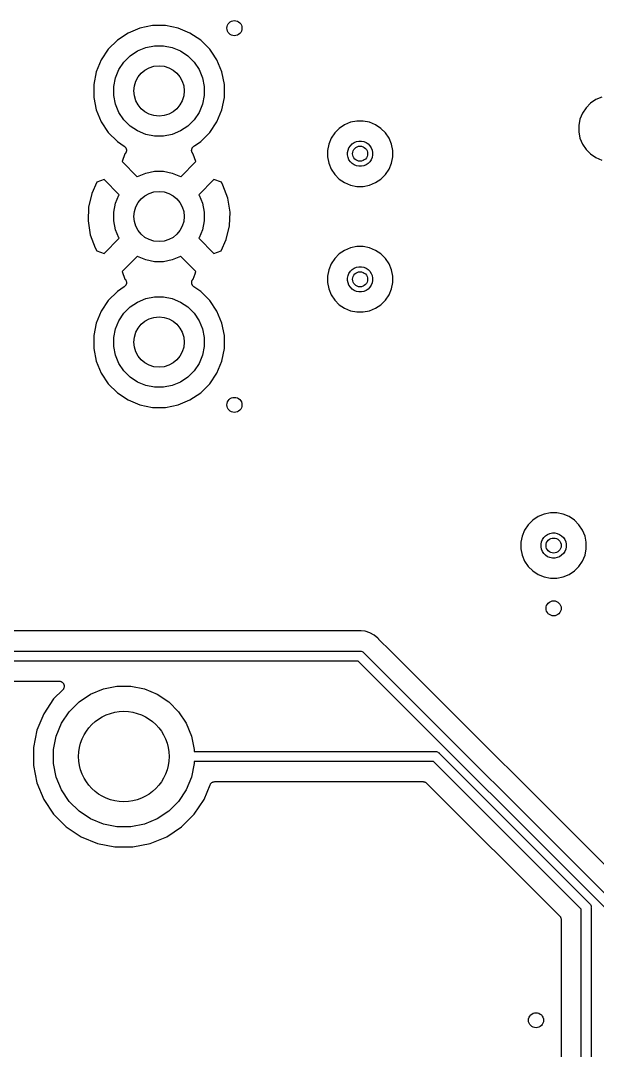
# Model space of a CAD drawing. Extents: x 4.8 to 7.88, y -6.14 to -3.94.
# Drawn here: x 5.384 to 5.835, y -5.644 to -4.837 of the extents above; entities that cross this region are included whole.
import ezdxf

# ---------------------------------------------------------------- set-up
doc = ezdxf.new("R2010")
doc.units = 0
doc.header["$MEASUREMENT"] = 0
doc.layers.add('BLACK', color=7, linetype='CONTINUOUS')

msp = doc.modelspace()

# ---------------------------------------------------------------- linework, layer by layer
at = {"layer": 'BLACK', "linetype": 'CONTINUOUS'}
for p, q in [((5.48709, -4.84055), (5.4772, -4.84252)), ((5.49717, -4.84055), (5.48709, -4.84055)), ((5.50706, -4.84252), (5.49717, -4.84055)), ((5.46788, -4.84638), (5.4595, -4.85198)), ((5.4772, -4.84252), (5.46788, -4.84638)), ((5.51637, -4.84638), (5.50706, -4.84252)), ((5.52475, -4.85198), (5.51637, -4.84638)), ((5.4595, -4.85198), (5.45237, -4.85911)), ((5.47534, -4.86033), (5.48179, -4.85766)), ((5.48179, -4.85766), (5.48864, -4.8563)), ((5.48864, -4.8563), (5.49562, -4.8563)), ((5.49562, -4.8563), (5.50246, -4.85766)), ((5.50246, -4.85766), (5.50891, -4.86033)), ((5.53188, -4.85911), (5.52475, -4.85198)), ((5.45237, -4.85911), (5.44677, -4.86749)), ((5.4646, -4.86914), (5.46954, -4.86421)), ((5.46954, -4.86421), (5.47534, -4.86033)), ((5.50891, -4.86033), (5.51471, -4.86421)), ((5.51471, -4.86421), (5.51965, -4.86914)), ((5.53347, -4.86148), (5.53188, -4.85911)), ((5.53748, -4.86749), (5.53347, -4.86148)), ((5.53347, -4.86148), (5.53347, -4.86148)), ((5.44677, -4.86749), (5.44291, -4.8768)), ((5.46073, -4.87495), (5.4646, -4.86914)), ((5.51965, -4.86914), (5.52353, -4.87495)), ((5.54134, -4.8768), (5.53748, -4.86749)), ((5.44291, -4.8768), (5.44094, -4.88669)), ((5.45669, -4.88824), (5.45805, -4.8814)), ((5.45805, -4.8814), (5.46073, -4.87495)), ((5.52353, -4.87495), (5.5262, -4.8814)), ((5.5262, -4.8814), (5.52756, -4.88824)), ((5.54331, -4.88669), (5.54134, -4.8768)), ((5.44094, -4.88669), (5.44094, -4.89677)), ((5.45669, -4.89522), (5.45669, -4.88824)), ((5.52756, -4.88824), (5.52756, -4.89522)), ((5.54331, -4.89677), (5.54331, -4.88669)), ((5.44094, -4.89677), (5.44291, -4.90666)), ((5.45805, -4.90207), (5.45669, -4.89522)), ((5.52756, -4.89522), (5.5262, -4.90207)), ((5.54134, -4.90666), (5.54331, -4.89677)), ((5.83434, -4.89858), (5.83014, -4.90138)), ((5.83899, -4.89665), (5.83434, -4.89858)), ((5.44291, -4.90666), (5.44677, -4.91598)), ((5.46073, -4.90852), (5.45805, -4.90207)), ((5.5262, -4.90207), (5.52353, -4.90852)), ((5.53748, -4.91598), (5.54134, -4.90666)), ((5.82658, -4.90495), (5.82378, -4.90914)), ((5.83014, -4.90138), (5.82658, -4.90495)), ((5.4646, -4.91432), (5.46073, -4.90852)), ((5.46954, -4.91925), (5.4646, -4.91432)), ((5.51965, -4.91432), (5.51471, -4.91925)), ((5.52353, -4.90852), (5.51965, -4.91432)), ((5.82185, -4.9138), (5.82087, -4.91874)), ((5.82378, -4.90914), (5.82185, -4.9138)), ((5.44677, -4.91598), (5.45237, -4.92436)), ((5.47534, -4.92313), (5.46954, -4.91925)), ((5.48179, -4.9258), (5.47534, -4.92313)), ((5.50891, -4.92313), (5.50246, -4.9258)), ((5.51471, -4.91925), (5.50891, -4.92313)), ((5.53188, -4.92436), (5.53748, -4.91598)), ((5.63329, -4.92107), (5.62973, -4.92463)), ((5.63748, -4.91827), (5.63329, -4.92107)), ((5.64214, -4.91634), (5.63748, -4.91827)), ((5.64709, -4.91535), (5.64214, -4.91634)), ((5.65213, -4.91535), (5.64709, -4.91535)), ((5.65707, -4.91634), (5.65213, -4.91535)), ((5.66173, -4.91827), (5.65707, -4.91634)), ((5.66592, -4.92107), (5.66173, -4.91827)), ((5.66948, -4.92463), (5.66592, -4.92107)), ((5.82087, -4.91874), (5.82087, -4.92378)), ((5.45237, -4.92436), (5.4595, -4.93149)), ((5.48864, -4.92717), (5.48179, -4.9258)), ((5.49562, -4.92717), (5.48864, -4.92717)), ((5.50246, -4.9258), (5.49562, -4.92717)), ((5.52475, -4.93149), (5.53188, -4.92436)), ((5.62693, -4.92882), (5.625, -4.93348)), ((5.62973, -4.92463), (5.62693, -4.92882)), ((5.64674, -4.93148), (5.64864, -4.9311)), ((5.64864, -4.9311), (5.65058, -4.9311)), ((5.65058, -4.9311), (5.65248, -4.93148)), ((5.67228, -4.92882), (5.66948, -4.92463)), ((5.67421, -4.93348), (5.67228, -4.92882)), ((5.82087, -4.92378), (5.82185, -4.92872)), ((5.82185, -4.92872), (5.82378, -4.93338)), ((5.4595, -4.93149), (5.46482, -4.93504)), ((5.46482, -4.93504), (5.46487, -4.93508)), ((5.46487, -4.93508), (5.46501, -4.93519)), ((5.46501, -4.93519), (5.46516, -4.9353)), ((5.46516, -4.9353), (5.4653, -4.93544)), ((5.4653, -4.93544), (5.46546, -4.93557)), ((5.46546, -4.93557), (5.46557, -4.93571)), ((5.46557, -4.93571), (5.4657, -4.93584)), ((5.4657, -4.93584), (5.46581, -4.93601)), ((5.46581, -4.93601), (5.46594, -4.93617)), ((5.46594, -4.93617), (5.46602, -4.93633)), ((5.46602, -4.93633), (5.46612, -4.93649)), ((5.46612, -4.93649), (5.4662, -4.93667)), ((5.4662, -4.93667), (5.46629, -4.93685)), ((5.46629, -4.93685), (5.46634, -4.93703)), ((5.46634, -4.93703), (5.46641, -4.9372)), ((5.46644, -4.93929), (5.4664, -4.93947)), ((5.46641, -4.9372), (5.46645, -4.9374)), ((5.46649, -4.93912), (5.46644, -4.93929)), ((5.46645, -4.9374), (5.46651, -4.93759)), ((5.46651, -4.93892), (5.46649, -4.93912)), ((5.46651, -4.93759), (5.46652, -4.93777)), ((5.46655, -4.93872), (5.46651, -4.93892)), ((5.46652, -4.93777), (5.46656, -4.93795)), ((5.46657, -4.93836), (5.46655, -4.93854)), ((5.46655, -4.93854), (5.46655, -4.93872)), ((5.46656, -4.93795), (5.46656, -4.93815)), ((5.46656, -4.93815), (5.46657, -4.93836)), ((5.51764, -4.93832), (5.51765, -4.93824)), ((5.51767, -4.93863), (5.51764, -4.93832)), ((5.51765, -4.93817), (5.51769, -4.93786)), ((5.51765, -4.93824), (5.51765, -4.93817)), ((5.51769, -4.93893), (5.51767, -4.93863)), ((5.51769, -4.93786), (5.51772, -4.93756)), ((5.51771, -4.93901), (5.51769, -4.93893)), ((5.51772, -4.93909), (5.51771, -4.93901)), ((5.51772, -4.93756), (5.51775, -4.93748)), ((5.5178, -4.93938), (5.51772, -4.93909)), ((5.51775, -4.93748), (5.51776, -4.93741)), ((5.51776, -4.93741), (5.51786, -4.93712)), ((5.51786, -4.93712), (5.51795, -4.93682)), ((5.51795, -4.93682), (5.51799, -4.93676)), ((5.51799, -4.93676), (5.51801, -4.93668)), ((5.51801, -4.93668), (5.51817, -4.93642)), ((5.51817, -4.93642), (5.51831, -4.93615)), ((5.51831, -4.93615), (5.51836, -4.93609)), ((5.51836, -4.93609), (5.5184, -4.93602)), ((5.5184, -4.93602), (5.51861, -4.93579)), ((5.51861, -4.93579), (5.5188, -4.93555)), ((5.5188, -4.93555), (5.51886, -4.9355)), ((5.51886, -4.9355), (5.51891, -4.93545)), ((5.51891, -4.93545), (5.51916, -4.93526)), ((5.51916, -4.93526), (5.51939, -4.93507)), ((5.51939, -4.93507), (5.51985, -4.93476)), ((5.51985, -4.93476), (5.52475, -4.93149)), ((5.51985, -4.93476), (5.51985, -4.93476)), ((5.625, -4.93348), (5.62402, -4.93842)), ((5.62402, -4.93842), (5.62402, -4.94347)), ((5.63976, -4.93998), (5.64014, -4.93807)), ((5.64014, -4.93807), (5.64088, -4.93628)), ((5.64088, -4.93628), (5.64196, -4.93467)), ((5.64196, -4.93467), (5.64333, -4.9333)), ((5.64333, -4.9333), (5.64494, -4.93222)), ((5.64494, -4.93222), (5.64674, -4.93148)), ((5.65248, -4.93148), (5.65427, -4.93222)), ((5.65427, -4.93222), (5.65588, -4.9333)), ((5.65588, -4.9333), (5.65725, -4.93467)), ((5.65725, -4.93467), (5.65833, -4.93628)), ((5.65833, -4.93628), (5.65907, -4.93807)), ((5.65907, -4.93807), (5.65945, -4.93998)), ((5.6752, -4.93842), (5.67421, -4.93348)), ((5.6752, -4.94347), (5.6752, -4.93842)), ((5.82378, -4.93338), (5.82658, -4.93757)), ((5.82658, -4.93757), (5.83014, -4.94114)), ((5.46543, -4.94109), (5.46325, -4.94714)), ((5.46325, -4.94714), (5.47506, -4.95895)), ((5.46553, -4.94096), (5.46543, -4.94109)), ((5.46568, -4.94082), (5.46553, -4.94096)), ((5.46578, -4.94067), (5.46568, -4.94082)), ((5.46589, -4.94053), (5.46578, -4.94067)), ((5.46599, -4.94035), (5.46589, -4.94053)), ((5.4661, -4.94018), (5.46599, -4.94035)), ((5.46617, -4.94001), (5.4661, -4.94018)), ((5.46626, -4.93985), (5.46617, -4.94001)), ((5.46632, -4.93966), (5.46626, -4.93985)), ((5.4664, -4.93947), (5.46632, -4.93966)), ((5.50919, -4.95895), (5.521, -4.94714)), ((5.51788, -4.93968), (5.5178, -4.93938)), ((5.51791, -4.93975), (5.51788, -4.93968)), ((5.51794, -4.93983), (5.51791, -4.93975)), ((5.51808, -4.9401), (5.51794, -4.93983)), ((5.51821, -4.94037), (5.51808, -4.9401)), ((5.51826, -4.94044), (5.51821, -4.94037)), ((5.51829, -4.94051), (5.51826, -4.94044)), ((5.51848, -4.94074), (5.51829, -4.94051)), ((5.51867, -4.94099), (5.51848, -4.94074)), ((5.51873, -4.94104), (5.51867, -4.94099)), ((5.51878, -4.9411), (5.51873, -4.94104)), ((5.51885, -4.94117), (5.51878, -4.9411)), ((5.521, -4.94714), (5.51885, -4.94117)), ((5.62402, -4.94347), (5.625, -4.94841)), ((5.63976, -4.94191), (5.63976, -4.93998)), ((5.64014, -4.94382), (5.63976, -4.94191)), ((5.64088, -4.94561), (5.64014, -4.94382)), ((5.64196, -4.94722), (5.64088, -4.94561)), ((5.64333, -4.94859), (5.64196, -4.94722)), ((5.65725, -4.94722), (5.65588, -4.94859)), ((5.65833, -4.94561), (5.65725, -4.94722)), ((5.65907, -4.94382), (5.65833, -4.94561)), ((5.65945, -4.94191), (5.65907, -4.94382)), ((5.65945, -4.93998), (5.65945, -4.94191)), ((5.67421, -4.94841), (5.6752, -4.94347)), ((5.83014, -4.94114), (5.83434, -4.94394)), ((5.83434, -4.94394), (5.83899, -4.94587)), ((5.48179, -4.95609), (5.48864, -4.95472)), ((5.48864, -4.95472), (5.49562, -4.95472)), ((5.49562, -4.95472), (5.50246, -4.95609)), ((5.625, -4.94841), (5.62693, -4.95307)), ((5.62693, -4.95307), (5.62973, -4.95726)), ((5.64494, -4.94967), (5.64333, -4.94859)), ((5.64674, -4.95041), (5.64494, -4.94967)), ((5.64864, -4.95079), (5.64674, -4.95041)), ((5.65058, -4.95079), (5.64864, -4.95079)), ((5.65248, -4.95041), (5.65058, -4.95079)), ((5.65427, -4.94967), (5.65248, -4.95041)), ((5.65588, -4.94859), (5.65427, -4.94967)), ((5.66948, -4.95726), (5.67228, -4.95307)), ((5.67228, -4.95307), (5.67421, -4.94841)), ((5.44344, -4.96332), (5.43943, -4.9721)), ((5.44911, -4.96128), (5.44344, -4.96332)), ((5.46092, -4.97309), (5.44911, -4.96128)), ((5.47506, -4.95895), (5.47534, -4.95876)), ((5.47534, -4.95876), (5.48179, -4.95609)), ((5.50246, -4.95609), (5.50891, -4.95876)), ((5.50891, -4.95876), (5.50919, -4.95895)), ((5.53514, -4.96128), (5.52334, -4.97309)), ((5.54095, -4.96337), (5.53514, -4.96128)), ((5.54211, -4.96555), (5.54095, -4.96337)), ((5.62973, -4.95726), (5.63329, -4.96082)), ((5.63329, -4.96082), (5.63748, -4.96362)), ((5.66173, -4.96362), (5.66592, -4.96082)), ((5.66592, -4.96082), (5.66948, -4.95726)), ((5.54597, -4.9759), (5.54211, -4.96555)), ((5.63748, -4.96362), (5.64214, -4.96555)), ((5.64214, -4.96555), (5.64709, -4.96654)), ((5.64709, -4.96654), (5.65213, -4.96654)), ((5.65213, -4.96654), (5.65707, -4.96555)), ((5.65707, -4.96555), (5.66173, -4.96362)), ((5.43943, -4.9721), (5.43692, -4.98273)), ((5.45805, -4.97982), (5.46073, -4.97337)), ((5.46073, -4.97337), (5.46092, -4.97309)), ((5.52334, -4.97309), (5.52353, -4.97337)), ((5.52353, -4.97337), (5.5262, -4.97982)), ((5.54772, -4.98668), (5.54597, -4.9759)), ((5.43692, -4.98273), (5.43653, -4.99364)), ((5.45669, -4.98667), (5.45805, -4.97982)), ((5.45669, -4.99365), (5.45669, -4.98667)), ((5.5262, -4.97982), (5.52756, -4.98667)), ((5.52756, -4.98667), (5.52756, -4.99365)), ((5.54733, -4.99759), (5.54772, -4.98668)), ((5.43653, -4.99364), (5.43828, -5.00442)), ((5.45805, -5.00049), (5.45669, -4.99365)), ((5.52756, -4.99365), (5.5262, -5.00049)), ((5.46073, -5.00694), (5.45805, -5.00049)), ((5.5262, -5.00049), (5.52353, -5.00694)), ((5.54482, -5.00822), (5.54733, -4.99759)), ((5.43828, -5.00442), (5.44214, -5.01476)), ((5.44911, -5.01903), (5.46092, -5.00723)), ((5.46092, -5.00723), (5.46073, -5.00694)), ((5.52353, -5.00694), (5.52334, -5.00723)), ((5.52334, -5.00723), (5.53514, -5.01903)), ((5.54081, -5.01699), (5.54482, -5.00822)), ((5.44214, -5.01476), (5.44331, -5.01694)), ((5.44331, -5.01694), (5.44911, -5.01903)), ((5.53514, -5.01903), (5.54081, -5.01699)), ((5.63329, -5.01949), (5.62973, -5.02306)), ((5.63748, -5.01669), (5.63329, -5.01949)), ((5.64214, -5.01476), (5.63748, -5.01669)), ((5.64709, -5.01378), (5.64214, -5.01476)), ((5.65213, -5.01378), (5.64709, -5.01378)), ((5.65707, -5.01476), (5.65213, -5.01378)), ((5.66173, -5.01669), (5.65707, -5.01476)), ((5.66592, -5.01949), (5.66173, -5.01669)), ((5.66948, -5.02306), (5.66592, -5.01949)), ((5.47506, -5.02137), (5.46325, -5.03317)), ((5.47534, -5.02156), (5.47506, -5.02137)), ((5.48179, -5.02423), (5.47534, -5.02156)), ((5.48864, -5.02559), (5.48179, -5.02423)), ((5.49562, -5.02559), (5.48864, -5.02559)), ((5.50246, -5.02423), (5.49562, -5.02559)), ((5.50891, -5.02156), (5.50246, -5.02423)), ((5.50919, -5.02137), (5.50891, -5.02156)), ((5.521, -5.03317), (5.50919, -5.02137)), ((5.62693, -5.02725), (5.625, -5.03191)), ((5.62973, -5.02306), (5.62693, -5.02725)), ((5.67228, -5.02725), (5.66948, -5.02306)), ((5.67421, -5.03191), (5.67228, -5.02725)), ((5.46325, -5.03317), (5.4654, -5.03915)), ((5.51882, -5.03923), (5.5203, -5.03513)), ((5.5203, -5.03513), (5.521, -5.03317)), ((5.5203, -5.03513), (5.5203, -5.03513)), ((5.625, -5.03191), (5.62402, -5.03685)), ((5.64014, -5.0365), (5.64088, -5.03471)), ((5.64088, -5.03471), (5.64196, -5.0331)), ((5.64196, -5.0331), (5.64333, -5.03172)), ((5.64333, -5.03172), (5.64494, -5.03065)), ((5.64494, -5.03065), (5.64673, -5.02991)), ((5.64673, -5.02991), (5.64864, -5.02953)), ((5.64864, -5.02953), (5.65058, -5.02953)), ((5.65058, -5.02953), (5.65248, -5.02991)), ((5.65248, -5.02991), (5.65427, -5.03065)), ((5.65427, -5.03065), (5.65588, -5.03172)), ((5.65588, -5.03172), (5.65725, -5.0331)), ((5.65725, -5.0331), (5.65833, -5.03471)), ((5.65833, -5.03471), (5.65907, -5.0365)), ((5.6752, -5.03685), (5.67421, -5.03191)), ((5.4654, -5.03915), (5.46548, -5.03921)), ((5.46548, -5.03921), (5.46553, -5.03927)), ((5.46553, -5.03927), (5.46558, -5.03933)), ((5.46558, -5.03933), (5.46577, -5.03957)), ((5.46577, -5.03957), (5.46596, -5.03981)), ((5.46589, -5.04423), (5.46585, -5.0443)), ((5.46594, -5.04417), (5.46589, -5.04423)), ((5.46608, -5.0439), (5.46594, -5.04417)), ((5.46596, -5.03981), (5.466, -5.03988)), ((5.466, -5.03988), (5.46604, -5.03994)), ((5.46604, -5.03994), (5.46617, -5.04022)), ((5.46624, -5.04363), (5.46608, -5.0439)), ((5.46617, -5.04022), (5.46632, -5.04049)), ((5.46627, -5.04356), (5.46624, -5.04363)), ((5.4663, -5.04349), (5.46627, -5.04356)), ((5.46639, -5.0432), (5.4663, -5.04349)), ((5.46632, -5.04049), (5.46634, -5.04057)), ((5.46634, -5.04057), (5.46637, -5.04064)), ((5.46637, -5.04064), (5.46645, -5.04093)), ((5.46649, -5.04291), (5.46639, -5.0432)), ((5.46645, -5.04093), (5.46654, -5.04123)), ((5.46651, -5.04283), (5.46649, -5.04291)), ((5.46653, -5.04276), (5.46651, -5.04283)), ((5.46656, -5.04245), (5.46653, -5.04276)), ((5.46654, -5.04123), (5.46654, -5.04131)), ((5.46654, -5.04131), (5.46656, -5.04138)), ((5.46656, -5.04138), (5.46658, -5.04169)), ((5.4666, -5.04215), (5.46656, -5.04245)), ((5.46658, -5.04169), (5.46661, -5.04199)), ((5.46661, -5.04199), (5.4666, -5.04207)), ((5.4666, -5.04207), (5.4666, -5.04215)), ((5.51768, -5.04196), (5.5177, -5.04178)), ((5.5177, -5.04216), (5.51768, -5.04196)), ((5.5177, -5.04159), (5.51774, -5.0414)), ((5.5177, -5.04178), (5.5177, -5.04159)), ((5.5177, -5.04236), (5.5177, -5.04216)), ((5.51773, -5.04254), (5.5177, -5.04236)), ((5.51775, -5.04272), (5.51773, -5.04254)), ((5.51774, -5.0414), (5.51776, -5.0412)), ((5.5178, -5.04292), (5.51775, -5.04272)), ((5.51776, -5.0412), (5.51782, -5.04102)), ((5.51784, -5.04312), (5.5178, -5.04292)), ((5.51782, -5.04102), (5.51785, -5.04084)), ((5.51791, -5.04329), (5.51784, -5.04312)), ((5.51785, -5.04084), (5.51793, -5.04065)), ((5.51796, -5.04346), (5.51791, -5.04329)), ((5.51793, -5.04065), (5.51799, -5.04046)), ((5.51805, -5.04364), (5.51796, -5.04346)), ((5.51799, -5.04046), (5.51808, -5.0403)), ((5.51813, -5.04383), (5.51805, -5.04364)), ((5.51808, -5.0403), (5.51815, -5.04013)), ((5.51823, -5.04398), (5.51813, -5.04383)), ((5.51815, -5.04013), (5.51826, -5.03996)), ((5.51832, -5.04414), (5.51823, -5.04398)), ((5.51826, -5.03996), (5.51836, -5.03979)), ((5.51844, -5.0443), (5.51832, -5.04414)), ((5.51836, -5.03979), (5.51847, -5.03965)), ((5.51847, -5.03965), (5.51858, -5.03949)), ((5.51858, -5.03949), (5.51872, -5.03935)), ((5.51872, -5.03935), (5.51882, -5.03923)), ((5.62402, -5.03685), (5.62402, -5.04189)), ((5.62402, -5.04189), (5.625, -5.04683)), ((5.63976, -5.0384), (5.64014, -5.0365)), ((5.63976, -5.04034), (5.63976, -5.0384)), ((5.64014, -5.04224), (5.63976, -5.04034)), ((5.64088, -5.04403), (5.64014, -5.04224)), ((5.64196, -5.04564), (5.64088, -5.04403)), ((5.65833, -5.04403), (5.65725, -5.04564)), ((5.65907, -5.04224), (5.65833, -5.04403)), ((5.65907, -5.0365), (5.65945, -5.0384)), ((5.65945, -5.04034), (5.65907, -5.04224)), ((5.65945, -5.0384), (5.65945, -5.04034)), ((5.67421, -5.04683), (5.6752, -5.04189)), ((5.6752, -5.04189), (5.6752, -5.03685)), ((5.4595, -5.04883), (5.45237, -5.05596)), ((5.46486, -5.04525), (5.4595, -5.04883)), ((5.46509, -5.04505), (5.46486, -5.04525)), ((5.46534, -5.04487), (5.46509, -5.04505)), ((5.46539, -5.04481), (5.46534, -5.04487)), ((5.46545, -5.04476), (5.46539, -5.04481)), ((5.46565, -5.04452), (5.46545, -5.04476)), ((5.46585, -5.0443), (5.46565, -5.04452)), ((5.51855, -5.04447), (5.51844, -5.0443)), ((5.51868, -5.0446), (5.51855, -5.04447)), ((5.5188, -5.04474), (5.51868, -5.0446)), ((5.51895, -5.04487), (5.5188, -5.04474)), ((5.51909, -5.04502), (5.51895, -5.04487)), ((5.51924, -5.04512), (5.51909, -5.04502)), ((5.51938, -5.04524), (5.51924, -5.04512)), ((5.51943, -5.04527), (5.51938, -5.04524)), ((5.52475, -5.04883), (5.51943, -5.04527)), ((5.53188, -5.05596), (5.52475, -5.04883)), ((5.625, -5.04683), (5.62693, -5.05149)), ((5.62693, -5.05149), (5.62973, -5.05568)), ((5.64333, -5.04702), (5.64196, -5.04564)), ((5.64494, -5.04809), (5.64333, -5.04702)), ((5.64673, -5.04883), (5.64494, -5.04809)), ((5.64864, -5.04921), (5.64673, -5.04883)), ((5.65058, -5.04921), (5.64864, -5.04921)), ((5.65248, -5.04883), (5.65058, -5.04921)), ((5.65427, -5.04809), (5.65248, -5.04883)), ((5.65588, -5.04702), (5.65427, -5.04809)), ((5.65725, -5.04564), (5.65588, -5.04702)), ((5.66948, -5.05568), (5.67228, -5.05149)), ((5.67228, -5.05149), (5.67421, -5.04683)), ((5.45237, -5.05596), (5.44677, -5.06434)), ((5.46954, -5.06106), (5.47534, -5.05718)), ((5.47534, -5.05718), (5.48179, -5.05451)), ((5.48179, -5.05451), (5.48864, -5.05315)), ((5.48864, -5.05315), (5.49562, -5.05315)), ((5.49562, -5.05315), (5.50246, -5.05451)), ((5.50246, -5.05451), (5.50891, -5.05718)), ((5.50891, -5.05718), (5.51471, -5.06106)), ((5.53748, -5.06434), (5.53188, -5.05596)), ((5.62973, -5.05568), (5.63329, -5.05925)), ((5.63329, -5.05925), (5.63748, -5.06205)), ((5.66173, -5.06205), (5.66592, -5.05925)), ((5.66592, -5.05925), (5.66948, -5.05568)), ((5.44677, -5.06434), (5.44291, -5.07365)), ((5.46073, -5.0718), (5.4646, -5.066)), ((5.4646, -5.066), (5.46954, -5.06106)), ((5.51471, -5.06106), (5.51965, -5.066)), ((5.51965, -5.066), (5.52353, -5.0718)), ((5.54134, -5.07365), (5.53748, -5.06434)), ((5.63748, -5.06205), (5.64214, -5.06398)), ((5.64214, -5.06398), (5.64709, -5.06496)), ((5.64709, -5.06496), (5.65213, -5.06496)), ((5.65213, -5.06496), (5.65707, -5.06398)), ((5.65707, -5.06398), (5.66173, -5.06205)), ((5.44291, -5.07365), (5.44094, -5.08354)), ((5.45805, -5.07825), (5.46073, -5.0718)), ((5.52353, -5.0718), (5.5262, -5.07825)), ((5.54331, -5.08354), (5.54134, -5.07365)), ((5.44094, -5.08354), (5.44094, -5.09362)), ((5.45669, -5.08509), (5.45805, -5.07825)), ((5.5262, -5.07825), (5.52756, -5.08509)), ((5.54331, -5.09362), (5.54331, -5.08354)), ((5.45669, -5.09207), (5.45669, -5.08509)), ((5.45805, -5.09892), (5.45669, -5.09207)), ((5.52756, -5.09207), (5.5262, -5.09892)), ((5.52756, -5.08509), (5.52756, -5.09207)), ((5.44094, -5.09362), (5.44291, -5.10351)), ((5.46073, -5.10537), (5.45805, -5.09892)), ((5.5262, -5.09892), (5.52353, -5.10537)), ((5.54134, -5.10351), (5.54331, -5.09362)), ((5.44291, -5.10351), (5.44677, -5.11283)), ((5.4646, -5.11117), (5.46073, -5.10537)), ((5.52353, -5.10537), (5.51965, -5.11117)), ((5.53748, -5.11283), (5.54134, -5.10351)), ((5.44677, -5.11283), (5.45237, -5.12121)), ((5.46954, -5.11611), (5.4646, -5.11117)), ((5.47534, -5.11998), (5.46954, -5.11611)), ((5.51471, -5.11611), (5.50891, -5.11998)), ((5.51965, -5.11117), (5.51471, -5.11611)), ((5.53188, -5.12121), (5.53748, -5.11283)), ((5.45237, -5.12121), (5.4595, -5.12834)), ((5.48179, -5.12265), (5.47534, -5.11998)), ((5.48864, -5.12402), (5.48179, -5.12265)), ((5.49562, -5.12402), (5.48864, -5.12402)), ((5.50246, -5.12265), (5.49562, -5.12402)), ((5.50891, -5.11998), (5.50246, -5.12265)), ((5.52475, -5.12834), (5.53188, -5.12121)), ((5.4595, -5.12834), (5.46788, -5.13394)), ((5.51637, -5.13394), (5.52475, -5.12834)), ((5.46788, -5.13394), (5.4772, -5.1378)), ((5.4772, -5.1378), (5.48709, -5.13976)), ((5.48709, -5.13976), (5.49717, -5.13976)), ((5.49717, -5.13976), (5.50706, -5.1378)), ((5.50706, -5.1378), (5.51637, -5.13394)), ((5.78487, -5.22815), (5.7813, -5.23172)), ((5.78906, -5.22535), (5.78487, -5.22815)), ((5.79372, -5.22342), (5.78906, -5.22535)), ((5.79866, -5.22244), (5.79372, -5.22342)), ((5.8037, -5.22244), (5.79866, -5.22244)), ((5.80865, -5.22342), (5.8037, -5.22244)), ((5.8133, -5.22535), (5.80865, -5.22342)), ((5.81749, -5.22815), (5.8133, -5.22535)), ((5.82106, -5.23172), (5.81749, -5.22815)), ((5.7785, -5.23591), (5.77657, -5.24057)), ((5.7813, -5.23172), (5.7785, -5.23591)), ((5.82386, -5.23591), (5.82106, -5.23172)), ((5.82579, -5.24057), (5.82386, -5.23591)), ((5.77657, -5.24057), (5.77559, -5.24551)), ((5.77559, -5.24551), (5.77559, -5.25055)), ((5.79134, -5.24706), (5.79172, -5.24516)), ((5.79172, -5.24516), (5.79246, -5.24337)), ((5.79246, -5.24337), (5.79354, -5.24176)), ((5.79354, -5.24176), (5.79491, -5.24039)), ((5.79491, -5.24039), (5.79652, -5.23931)), ((5.79652, -5.23931), (5.79831, -5.23857)), ((5.79831, -5.23857), (5.80021, -5.23819)), ((5.80021, -5.23819), (5.80215, -5.23819)), ((5.80215, -5.23819), (5.80405, -5.23857)), ((5.80405, -5.23857), (5.80584, -5.23931)), ((5.80584, -5.23931), (5.80746, -5.24039)), ((5.80746, -5.24039), (5.80883, -5.24176)), ((5.80883, -5.24176), (5.8099, -5.24337)), ((5.8099, -5.24337), (5.81065, -5.24516)), ((5.81065, -5.24516), (5.81102, -5.24706)), ((5.82677, -5.24551), (5.82579, -5.24057)), ((5.82677, -5.25055), (5.82677, -5.24551)), ((5.77559, -5.25055), (5.77657, -5.2555)), ((5.79134, -5.249), (5.79134, -5.24706)), ((5.79172, -5.2509), (5.79134, -5.249)), ((5.79246, -5.25269), (5.79172, -5.2509)), ((5.79354, -5.25431), (5.79246, -5.25269)), ((5.8099, -5.25269), (5.80883, -5.25431)), ((5.81065, -5.2509), (5.8099, -5.25269)), ((5.81102, -5.249), (5.81065, -5.2509)), ((5.81102, -5.24706), (5.81102, -5.249)), ((5.82579, -5.2555), (5.82677, -5.25055)), ((5.77657, -5.2555), (5.7785, -5.26015)), ((5.7785, -5.26015), (5.7813, -5.26434)), ((5.79491, -5.25568), (5.79354, -5.25431)), ((5.79652, -5.25675), (5.79491, -5.25568)), ((5.79831, -5.2575), (5.79652, -5.25675)), ((5.80021, -5.25787), (5.79831, -5.2575)), ((5.80215, -5.25787), (5.80021, -5.25787)), ((5.80405, -5.2575), (5.80215, -5.25787)), ((5.80584, -5.25675), (5.80405, -5.2575)), ((5.80746, -5.25568), (5.80584, -5.25675)), ((5.80883, -5.25431), (5.80746, -5.25568)), ((5.82106, -5.26434), (5.82386, -5.26015)), ((5.82386, -5.26015), (5.82579, -5.2555)), ((5.7813, -5.26434), (5.78487, -5.26791)), ((5.78487, -5.26791), (5.78906, -5.27071)), ((5.8133, -5.27071), (5.81749, -5.26791)), ((5.81749, -5.26791), (5.82106, -5.26434)), ((5.78906, -5.27071), (5.79372, -5.27264)), ((5.79372, -5.27264), (5.79866, -5.27362)), ((5.79866, -5.27362), (5.8037, -5.27362)), ((5.8037, -5.27362), (5.80865, -5.27264)), ((5.80865, -5.27264), (5.8133, -5.27071)), ((5.64845, -5.31496), (5.00116, -5.31496)), ((5.64861, -5.31494), (5.64845, -5.31496)), ((5.64878, -5.31495), (5.64861, -5.31494)), ((5.64883, -5.31494), (5.64878, -5.31495)), ((5.64961, -5.31487), (5.64883, -5.31494)), ((5.65038, -5.31494), (5.64961, -5.31487)), ((5.65347, -5.31525), (5.65038, -5.31494)), ((5.65718, -5.31637), (5.65347, -5.31525)), ((5.6606, -5.3182), (5.65718, -5.31637)), ((5.66359, -5.32066), (5.6606, -5.3182)), ((5.66409, -5.32126), (5.66359, -5.32066)), ((5.6642, -5.32138), (5.66409, -5.32126)), ((5.66431, -5.32151), (5.6642, -5.32138)), ((5.66435, -5.32155), (5.66431, -5.32151)), ((5.67338, -5.33058), (5.66435, -5.32155)), ((5.00019, -5.33071), (5.64941, -5.33071)), ((5.64941, -5.33071), (5.64961, -5.33069)), ((5.64961, -5.33069), (5.6498, -5.33071)), ((5.6498, -5.33071), (5.6498, -5.33071)), ((5.6498, -5.33071), (5.65038, -5.33077)), ((5.65038, -5.33077), (5.65112, -5.33099)), ((5.65112, -5.33099), (5.6518, -5.33136)), ((5.6518, -5.33136), (5.6524, -5.33185)), ((5.6524, -5.33185), (5.65253, -5.332)), ((5.65253, -5.332), (5.91827, -5.59775)), ((5.85427, -5.51147), (5.67338, -5.33058)), ((5.64798, -5.33858), (5.00163, -5.33858)), ((5.91271, -5.60331), (5.64798, -5.33858)), ((5.00978, -5.35433), (5.4139, -5.35433)), ((5.4139, -5.35433), (5.41394, -5.35433)), ((5.41394, -5.35433), (5.41394, -5.35433)), ((5.41394, -5.35433), (5.41394, -5.35433)), ((5.41394, -5.35433), (5.41395, -5.35433)), ((5.41395, -5.35433), (5.41433, -5.35437)), ((5.41433, -5.35437), (5.4147, -5.35441)), ((5.4147, -5.35441), (5.41471, -5.35442)), ((5.41471, -5.35442), (5.41472, -5.35442)), ((5.41472, -5.35442), (5.41509, -5.35453)), ((5.41509, -5.35453), (5.41544, -5.35464)), ((5.41544, -5.35464), (5.41544, -5.35465)), ((5.41544, -5.35465), (5.41545, -5.35465)), ((5.41545, -5.35465), (5.41579, -5.35483)), ((5.41579, -5.35483), (5.41611, -5.35501)), ((5.41611, -5.35501), (5.41612, -5.35502)), ((5.41612, -5.35502), (5.41612, -5.35502)), ((5.41612, -5.35502), (5.41641, -5.35526)), ((5.41641, -5.35526), (5.4167, -5.3555)), ((5.4167, -5.3555), (5.41671, -5.35551)), ((5.41671, -5.35551), (5.41671, -5.35551)), ((5.41671, -5.35551), (5.41694, -5.3558)), ((5.41694, -5.3558), (5.41718, -5.3561)), ((5.41718, -5.3561), (5.41719, -5.35611)), ((5.41719, -5.35611), (5.41719, -5.35611)), ((5.41719, -5.35611), (5.41737, -5.35644)), ((5.41737, -5.35644), (5.41754, -5.35678)), ((5.41754, -5.35678), (5.41754, -5.35679)), ((5.41754, -5.35679), (5.41755, -5.35679)), ((5.41755, -5.35679), (5.41765, -5.35715)), ((5.41765, -5.35715), (5.41776, -5.35752)), ((5.41776, -5.35752), (5.41776, -5.35752)), ((5.41776, -5.35752), (5.41776, -5.35753)), ((5.41776, -5.35753), (5.4178, -5.35791)), ((5.41779, -5.35868), (5.41776, -5.35905)), ((5.41783, -5.3583), (5.41779, -5.35868)), ((5.4178, -5.35791), (5.41783, -5.35828)), ((5.41783, -5.35828), (5.41783, -5.35829)), ((5.41783, -5.35829), (5.41783, -5.3583)), ((5.44849, -5.36039), (5.45914, -5.35827)), ((5.45914, -5.35827), (5.47, -5.35827)), ((5.47, -5.35827), (5.48064, -5.36039)), ((5.41668, -5.36105), (5.40952, -5.36821)), ((5.41692, -5.36076), (5.41668, -5.36105)), ((5.41716, -5.36047), (5.41692, -5.36076)), ((5.41717, -5.36046), (5.41716, -5.36046)), ((5.41716, -5.36046), (5.41716, -5.36047)), ((5.41735, -5.36012), (5.41717, -5.36046)), ((5.41753, -5.35979), (5.41735, -5.36012)), ((5.41764, -5.35942), (5.41753, -5.35978)), ((5.41753, -5.35978), (5.41753, -5.35979)), ((5.41753, -5.35979), (5.41753, -5.35979)), ((5.41775, -5.35906), (5.41764, -5.35942)), ((5.41776, -5.35905), (5.41775, -5.35905)), ((5.41775, -5.35905), (5.41775, -5.35906)), ((5.42943, -5.37057), (5.43846, -5.36454)), ((5.43846, -5.36454), (5.44849, -5.36039)), ((5.48064, -5.36039), (5.49068, -5.36454)), ((5.49068, -5.36454), (5.4997, -5.37057)), ((5.40952, -5.36821), (5.40177, -5.37982)), ((5.42175, -5.37825), (5.42943, -5.37057)), ((5.4997, -5.37057), (5.50738, -5.37825)), ((5.40177, -5.37982), (5.39642, -5.39271)), ((5.41572, -5.38728), (5.42175, -5.37825)), ((5.50738, -5.37825), (5.51341, -5.38728)), ((5.41157, -5.39731), (5.41572, -5.38728)), ((5.51341, -5.38728), (5.51757, -5.39731)), ((5.39642, -5.39271), (5.3937, -5.40641)), ((5.40945, -5.40796), (5.41157, -5.39731)), ((5.51757, -5.39731), (5.51969, -5.40796)), ((5.3937, -5.40641), (5.3937, -5.42037)), ((5.40945, -5.41881), (5.40945, -5.40796)), ((5.51969, -5.40796), (5.51969, -5.40945)), ((5.51969, -5.40945), (5.70847, -5.40945)), ((5.70847, -5.40945), (5.70866, -5.40943)), ((5.70866, -5.40943), (5.70885, -5.40945)), ((5.70885, -5.40945), (5.70885, -5.40945)), ((5.70885, -5.40945), (5.70943, -5.40951)), ((5.70943, -5.40951), (5.71018, -5.40973)), ((5.71018, -5.40973), (5.71086, -5.4101)), ((5.71086, -5.4101), (5.71146, -5.41059)), ((5.71146, -5.41059), (5.71158, -5.41074)), ((5.71158, -5.41074), (5.82942, -5.52858)), ((5.3937, -5.42037), (5.39642, -5.43406)), ((5.41157, -5.42946), (5.40945, -5.41881)), ((5.51969, -5.41881), (5.51757, -5.42946)), ((5.70703, -5.41732), (5.51969, -5.41732)), ((5.51969, -5.41732), (5.51969, -5.41881)), ((5.82283, -5.53313), (5.70703, -5.41732)), ((5.41572, -5.43949), (5.41157, -5.42946)), ((5.51757, -5.42946), (5.51341, -5.43949)), ((5.39642, -5.43406), (5.40177, -5.44695)), ((5.42175, -5.44852), (5.41572, -5.43949)), ((5.51341, -5.43949), (5.50738, -5.44852)), ((5.52737, -5.44695), (5.53211, -5.4355)), ((5.53211, -5.4355), (5.53212, -5.43548)), ((5.53212, -5.43548), (5.53213, -5.43545)), ((5.53212, -5.43548), (5.53212, -5.43548)), ((5.53212, -5.43548), (5.53212, -5.43548)), ((5.53213, -5.43545), (5.53231, -5.43513)), ((5.53231, -5.43513), (5.53248, -5.43481)), ((5.53248, -5.43481), (5.5325, -5.43479)), ((5.5325, -5.43478), (5.53274, -5.43449)), ((5.5325, -5.43479), (5.5325, -5.43478)), ((5.53274, -5.43449), (5.53297, -5.43421)), ((5.53297, -5.43421), (5.53299, -5.4342)), ((5.53299, -5.4342), (5.533, -5.43419)), ((5.533, -5.43419), (5.53329, -5.43396)), ((5.53329, -5.43396), (5.53357, -5.43373)), ((5.53357, -5.43373), (5.53359, -5.43372)), ((5.53359, -5.43372), (5.5336, -5.43371)), ((5.5336, -5.43371), (5.53392, -5.43354)), ((5.53392, -5.43354), (5.53425, -5.43337)), ((5.53425, -5.43337), (5.53426, -5.43336)), ((5.53426, -5.43336), (5.53428, -5.43335)), ((5.53428, -5.43335), (5.53463, -5.43325)), ((5.53463, -5.43325), (5.53498, -5.43315)), ((5.53498, -5.43315), (5.535, -5.43314)), ((5.535, -5.43314), (5.53502, -5.43314)), ((5.53502, -5.43314), (5.53538, -5.43311)), ((5.53538, -5.43311), (5.53575, -5.43307)), ((5.53575, -5.43307), (5.69888, -5.43307)), ((5.69888, -5.43307), (5.69889, -5.43307)), ((5.69889, -5.43307), (5.69889, -5.43307)), ((5.69889, -5.43307), (5.69889, -5.43307)), ((5.69889, -5.43307), (5.69893, -5.43307)), ((5.69893, -5.43307), (5.69929, -5.43311)), ((5.69929, -5.43311), (5.69966, -5.43315)), ((5.69966, -5.43315), (5.69967, -5.43315)), ((5.69967, -5.43315), (5.6997, -5.43316)), ((5.6997, -5.43316), (5.70004, -5.43327)), ((5.70004, -5.43327), (5.70039, -5.43337)), ((5.70039, -5.43337), (5.70041, -5.43338)), ((5.70041, -5.43338), (5.70043, -5.43339)), ((5.70043, -5.43339), (5.70075, -5.43356)), ((5.70075, -5.43356), (5.70107, -5.43374)), ((5.70107, -5.43374), (5.70108, -5.43375)), ((5.70108, -5.43375), (5.7011, -5.43376)), ((5.7011, -5.43376), (5.70138, -5.43399)), ((5.70138, -5.43399), (5.70166, -5.43422)), ((5.70166, -5.43422), (5.80593, -5.5385)), ((5.40177, -5.44695), (5.40952, -5.45856)), ((5.51961, -5.45856), (5.52737, -5.44695)), ((5.42943, -5.4562), (5.42175, -5.44852)), ((5.50738, -5.44852), (5.4997, -5.4562)), ((5.40952, -5.45856), (5.41939, -5.46843)), ((5.43846, -5.46223), (5.42943, -5.4562)), ((5.44849, -5.46639), (5.43846, -5.46223)), ((5.49068, -5.46223), (5.48064, -5.46639)), ((5.4997, -5.4562), (5.49068, -5.46223)), ((5.50974, -5.46843), (5.51961, -5.45856)), ((5.41939, -5.46843), (5.431, -5.47619)), ((5.45914, -5.4685), (5.44849, -5.46639)), ((5.47, -5.4685), (5.45914, -5.4685)), ((5.48064, -5.46639), (5.47, -5.4685)), ((5.49813, -5.47619), (5.50974, -5.46843)), ((5.431, -5.47619), (5.4439, -5.48153)), ((5.48524, -5.48153), (5.49813, -5.47619)), ((5.4439, -5.48153), (5.45759, -5.48425)), ((5.45759, -5.48425), (5.47155, -5.48425)), ((5.47155, -5.48425), (5.48524, -5.48153)), ((5.82283, -5.76752), (5.82283, -5.53313)), ((5.82942, -5.52858), (5.82957, -5.5287)), ((5.82957, -5.5287), (5.83006, -5.5293)), ((5.83006, -5.5293), (5.83031, -5.52976)), ((5.83031, -5.52976), (5.83043, -5.52998)), ((5.83043, -5.52998), (5.83064, -5.53069)), ((5.83064, -5.53069), (5.83065, -5.53072)), ((5.83065, -5.53072), (5.83071, -5.5313)), ((5.83071, -5.5313), (5.83071, -5.5313)), ((5.83071, -5.5313), (5.83073, -5.5315)), ((5.83073, -5.5315), (5.83071, -5.53169)), ((5.83071, -5.53169), (5.83071, -5.76609)), ((5.80593, -5.5385), (5.80594, -5.53851)), ((5.80594, -5.53851), (5.80594, -5.53851)), ((5.80594, -5.53851), (5.80594, -5.53851)), ((5.80594, -5.53851), (5.80597, -5.53854)), ((5.80597, -5.53854), (5.8062, -5.53882)), ((5.8062, -5.53882), (5.80643, -5.5391)), ((5.80643, -5.5391), (5.80644, -5.53912)), ((5.80644, -5.53912), (5.80645, -5.53914)), ((5.80645, -5.53914), (5.80662, -5.53946)), ((5.80662, -5.53946), (5.80679, -5.53978)), ((5.80679, -5.53978), (5.8068, -5.5398)), ((5.8068, -5.5398), (5.80681, -5.53982)), ((5.80681, -5.53982), (5.80691, -5.54017)), ((5.80691, -5.54017), (5.80701, -5.54052)), ((5.80701, -5.54052), (5.80701, -5.54054)), ((5.80701, -5.54054), (5.80702, -5.54056)), ((5.80702, -5.54056), (5.80705, -5.54092)), ((5.80705, -5.54092), (5.80709, -5.54128)), ((5.80709, -5.54128), (5.80709, -5.76656))]:
    msp.add_line(p, q, dxfattribs=at)
at = {"layer": 'BLACK'}
for centre, radius in [((5.55118, -4.84252), 0.00591), ((5.49213, -4.89173), 0.01969), ((5.49213, -4.89173), 0.01969), ((5.64961, -4.94094), 0.00591), ((5.49213, -4.99016), 0.01969), ((5.49213, -4.99016), 0.01969), ((5.64961, -5.03937), 0.00591), ((5.49213, -5.08858), 0.01969), ((5.49213, -5.08858), 0.01969), ((5.55118, -5.1378), 0.00591), ((5.80118, -5.24803), 0.00591), ((5.80118, -5.29724), 0.00591), ((5.46457, -5.41339), 0.03543), ((5.46457, -5.41339), 0.03543), ((5.7874, -5.62008), 0.00591)]:
    msp.add_circle(centre, radius, dxfattribs=at)

doc.saveas('drawing.dxf')
